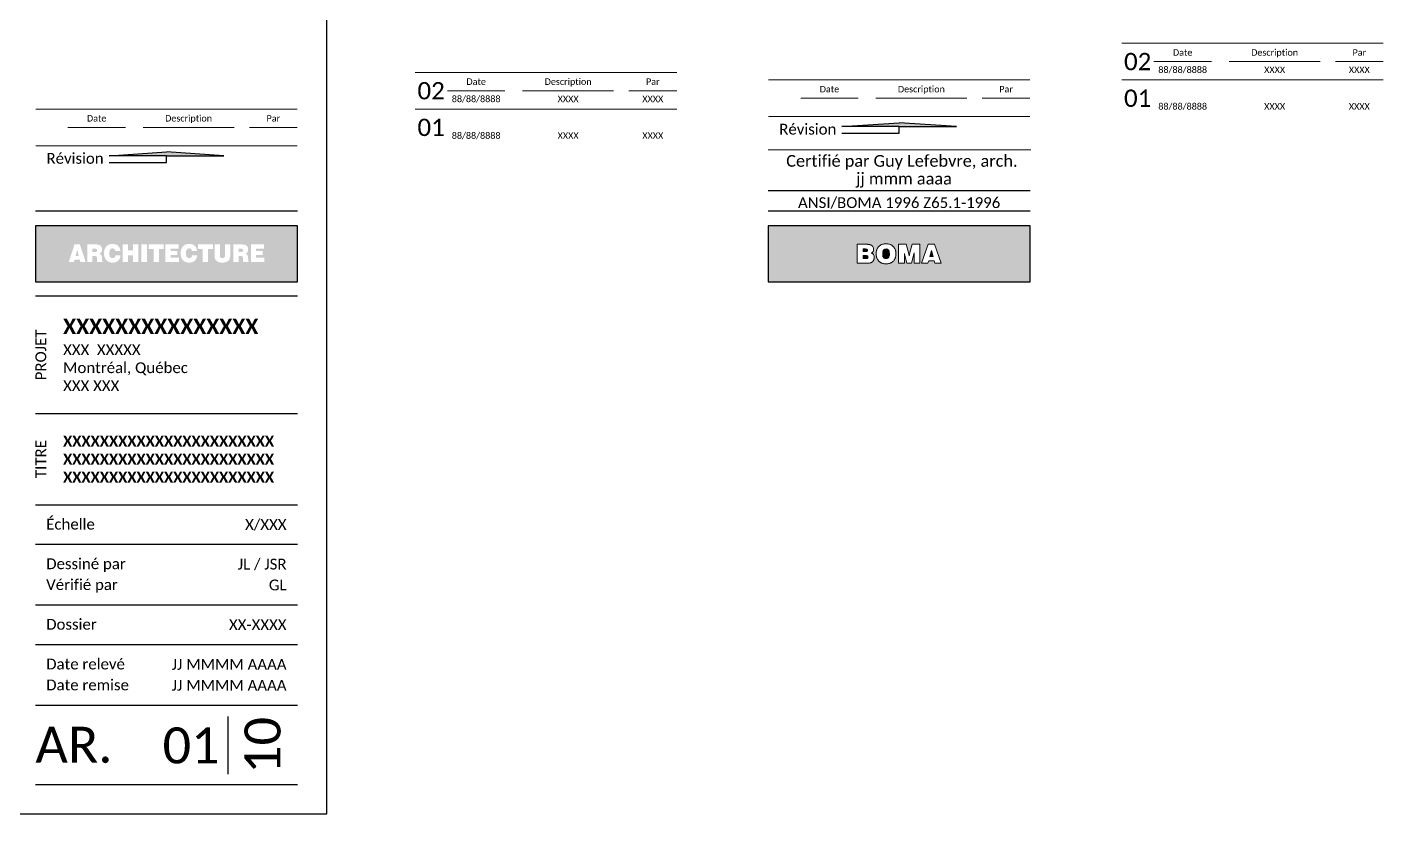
# Paper-space layout 'LEDGER-IMPERIAL' of a CAD drawing. Header units: inches. Extents: x -0.7 to 23.8, y 0.7 to 11.7.
# Drawn here: x 14.18 to 23.78, y 0.67 to 6.23 of the extents above; entities that cross this region are included whole.
import ezdxf
from ezdxf.enums import TextEntityAlignment as Align

# ---------------------------------------------------------------- set-up
doc = ezdxf.new("R2010")
doc.units = ezdxf.units.IN
doc.header["$LTSCALE"] = 25
doc.header["$MEASUREMENT"] = 0
doc.layers.add('CARTOUCHE', color=7, linetype='Continuous')
doc.styles.add('Cartouche', font='calibri.ttf')
doc.styles.get("Standard").update_dxf_attribs({"font": 'stylu.ttf'})

psp = doc.layouts.new('LEDGER-IMPERIAL')

# ---------------------------------------------------------------- hatches: boundary and pattern name
h = psp.add_hatch(color=256)
h.paths.add_polyline_path([(16.0904, 4.8278), (14.2366, 4.8278), (14.2366, 4.4306), (16.0904, 4.4306)])
h.paths.add_polyline_path([(14.5135, 4.6954), (14.5514, 4.6954), (14.5926, 4.5703), (14.5553, 4.5703), (14.551, 4.5868), (14.5137, 4.5868), (14.5092, 4.5703), (14.4723, 4.5703)], flags=16)
h.paths.add_polyline_path([(14.6033, 4.6954), (14.6592, 4.6954), (14.6679, 4.6951), (14.6756, 4.6944), (14.6824, 4.6931), (14.6884, 4.6914), (14.6934, 4.6891), (14.6968, 4.6869), (14.7012, 4.6826), (14.7045, 4.6773), (14.7068, 4.6708), (14.7079, 4.6633), (14.708, 4.6594), (14.7074, 4.6516), (14.7056, 4.6449), (14.7034, 4.6403), (14.6994, 4.6352), (14.694, 4.631), (14.6891, 4.6283), (14.6961, 4.6259), (14.7027, 4.6212), (14.706, 4.6143), (14.7076, 4.6073), (14.7081, 4.6006), (14.7088, 4.5827), (14.7107, 4.5757), (14.7122, 4.5749), (14.7122, 4.5703), (14.6744, 4.5703), (14.673, 4.5774), (14.6728, 4.5781), (14.6723, 4.5833), (14.6723, 4.5958), (14.6714, 4.6039), (14.6689, 4.6094), (14.6687, 4.6095), (14.6638, 4.6124), (14.6563, 4.6134), (14.6403, 4.6134), (14.6403, 4.5703), (14.6033, 4.5703)], flags=16)
h.paths.add_polyline_path([(14.725, 4.6554), (14.727, 4.662), (14.7296, 4.6681), (14.7329, 4.6738), (14.7374, 4.68), (14.7429, 4.6854), (14.748, 4.6894), (14.7535, 4.6925), (14.7595, 4.6951), (14.7659, 4.6969), (14.7727, 4.6981), (14.7807, 4.6986), (14.7895, 4.6983), (14.7966, 4.6973), (14.8033, 4.6958), (14.8093, 4.6935), (14.8149, 4.6906), (14.8211, 4.6862), (14.8264, 4.6808), (14.8301, 4.6755), (14.8332, 4.6695), (14.8355, 4.663), (14.8372, 4.6558), (14.8381, 4.648), (14.8021, 4.648), (14.8006, 4.6555), (14.7975, 4.6612), (14.7964, 4.6625), (14.7912, 4.6658), (14.7844, 4.6672), (14.7823, 4.6673), (14.7755, 4.6664), (14.7699, 4.6633), (14.7658, 4.6588), (14.7632, 4.6536), (14.7615, 4.6471), (14.7605, 4.6395), (14.7602, 4.6327), (14.7607, 4.6242), (14.7619, 4.6169), (14.7639, 4.6108), (14.7661, 4.6068), (14.7706, 4.602), (14.7762, 4.5991), (14.783, 4.5981), (14.7833, 4.5981), (14.7903, 4.5991), (14.7959, 4.6022), (14.7972, 4.6035), (14.8007, 4.6088), (14.8028, 4.6157), (14.8032, 4.6187), (14.8388, 4.6187), (14.8379, 4.6109), (14.8363, 4.6038), (14.8341, 4.5971), (14.831, 4.5911), (14.8273, 4.5857), (14.8226, 4.5806), (14.8176, 4.5765), (14.8123, 4.5732), (14.8064, 4.5706), (14.8001, 4.5687), (14.7932, 4.5675), (14.7841, 4.5667), (14.7753, 4.5671), (14.7683, 4.5681), (14.7617, 4.5697), (14.7556, 4.572), (14.7499, 4.575), (14.7447, 4.5786), (14.7391, 4.5836), (14.7344, 4.5894), (14.7309, 4.5948), (14.7281, 4.6008), (14.7258, 4.6073), (14.724, 4.6141), (14.723, 4.6215), (14.7224, 4.6293), (14.7224, 4.6327), (14.7226, 4.6407), (14.7235, 4.6483)], flags=16)
h.paths.add_polyline_path([(14.8545, 4.6954), (14.8921, 4.6954), (14.8921, 4.6529), (14.9271, 4.6529), (14.9271, 4.6954), (14.9646, 4.6954), (14.9646, 4.5703), (14.9271, 4.5703), (14.9271, 4.6187), (14.8921, 4.6187), (14.8921, 4.5703), (14.8545, 4.5703)], flags=16)
h.paths.add_polyline_path([(14.9874, 4.6954), (15.0256, 4.6954), (15.0256, 4.5703), (14.9874, 4.5703)], flags=16)
h.paths.add_polyline_path([(15.0394, 4.6954), (15.1443, 4.6954), (15.1443, 4.6624), (15.1107, 4.6624), (15.1107, 4.5703), (15.0731, 4.5703), (15.0731, 4.6624), (15.0394, 4.6624)], flags=16)
h.paths.add_polyline_path([(15.1564, 4.6954), (15.2499, 4.6954), (15.2499, 4.6654), (15.194, 4.6654), (15.194, 4.6487), (15.2412, 4.6487), (15.2412, 4.62), (15.194, 4.62), (15.194, 4.6007), (15.2522, 4.6007), (15.2522, 4.5703), (15.1564, 4.5703)], flags=16)
h.paths.add_polyline_path([(15.265, 4.6407), (15.2659, 4.6483), (15.2674, 4.6554), (15.2694, 4.662), (15.272, 4.6681), (15.2752, 4.6738), (15.2798, 4.68), (15.2853, 4.6854), (15.2904, 4.6894), (15.2959, 4.6925), (15.3018, 4.6951), (15.3083, 4.6969), (15.3151, 4.6981), (15.3231, 4.6986), (15.3318, 4.6983), (15.339, 4.6973), (15.3456, 4.6958), (15.3517, 4.6935), (15.3573, 4.6906), (15.3636, 4.6862), (15.3686, 4.6808), (15.3725, 4.6755), (15.3756, 4.6695), (15.3779, 4.663), (15.3795, 4.6558), (15.3805, 4.648), (15.3445, 4.648), (15.343, 4.6555), (15.3399, 4.6612), (15.3387, 4.6625), (15.3335, 4.6658), (15.3268, 4.6672), (15.3247, 4.6673), (15.3178, 4.6664), (15.3122, 4.6633), (15.3081, 4.6588), (15.3056, 4.6536), (15.3038, 4.6471), (15.3028, 4.6395), (15.3026, 4.6327), (15.303, 4.6242), (15.3043, 4.6169), (15.3063, 4.6108), (15.3085, 4.6068), (15.3129, 4.602), (15.3186, 4.5991), (15.3254, 4.5981), (15.3257, 4.5981), (15.3326, 4.5991), (15.3382, 4.6022), (15.3396, 4.6035), (15.3431, 4.6088), (15.3451, 4.6157), (15.3456, 4.6187), (15.3811, 4.6187), (15.3802, 4.6109), (15.3786, 4.6038), (15.3763, 4.5971), (15.3734, 4.5911), (15.3697, 4.5857), (15.365, 4.5806), (15.36, 4.5765), (15.3547, 4.5732), (15.3488, 4.5706), (15.3425, 4.5687), (15.3356, 4.5675), (15.3264, 4.5667), (15.3176, 4.5671), (15.3106, 4.5681), (15.304, 4.5697), (15.298, 4.572), (15.2923, 4.575), (15.2871, 4.5786), (15.2815, 4.5836), (15.2768, 4.5894), (15.2733, 4.5948), (15.2704, 4.6008), (15.2682, 4.6073), (15.2664, 4.6141), (15.2653, 4.6215), (15.2648, 4.6293), (15.2648, 4.6327)], flags=16)
h.paths.add_polyline_path([(15.3879, 4.6954), (15.4927, 4.6954), (15.4927, 4.6624), (15.4591, 4.6624), (15.4591, 4.5703), (15.4215, 4.5703), (15.4215, 4.6624), (15.3879, 4.6624)], flags=16)
h.paths.add_polyline_path([(15.5045, 4.6954), (15.5421, 4.6954), (15.5421, 4.6183), (15.5429, 4.6101), (15.5453, 4.6043), (15.5463, 4.6031), (15.5511, 4.5999), (15.5581, 4.5985), (15.5602, 4.5984), (15.5677, 4.5994), (15.573, 4.6021), (15.5738, 4.603), (15.5766, 4.608), (15.5778, 4.6156), (15.5779, 4.6183), (15.5779, 4.6954), (15.6154, 4.6954), (15.6154, 4.6151), (15.615, 4.6073), (15.6137, 4.6), (15.6116, 4.5935), (15.6085, 4.5877), (15.6047, 4.5825), (15.6013, 4.5792), (15.5966, 4.5757), (15.5914, 4.5727), (15.5856, 4.5703), (15.5791, 4.5686), (15.5721, 4.5675), (15.5645, 4.5669), (15.5602, 4.5668), (15.5522, 4.567), (15.5449, 4.5679), (15.5381, 4.5694), (15.5319, 4.5714), (15.5264, 4.574), (15.5199, 4.5781), (15.5143, 4.5839), (15.5106, 4.5892), (15.5078, 4.5953), (15.5059, 4.6019), (15.5048, 4.6093), (15.5045, 4.6151)], flags=16)
h.paths.add_polyline_path([(15.6374, 4.6954), (15.6934, 4.6954), (15.7019, 4.6951), (15.7096, 4.6944), (15.7164, 4.6931), (15.7224, 4.6914), (15.7275, 4.6891), (15.7309, 4.6869), (15.7353, 4.6826), (15.7387, 4.6773), (15.7408, 4.6708), (15.7419, 4.6633), (15.7421, 4.6594), (15.7415, 4.6516), (15.7397, 4.6449), (15.7374, 4.6403), (15.7334, 4.6352), (15.7281, 4.631), (15.7233, 4.6283), (15.7302, 4.6259), (15.7367, 4.6212), (15.7401, 4.6143), (15.7417, 4.6073), (15.7422, 4.6006), (15.7429, 4.5831), (15.7429, 4.5828), (15.7448, 4.5757), (15.7463, 4.5749), (15.7463, 4.5703), (15.7084, 4.5703), (15.707, 4.5775), (15.7063, 4.5833), (15.7063, 4.5958), (15.7055, 4.6039), (15.7029, 4.6094), (15.7028, 4.6095), (15.6979, 4.6124), (15.6904, 4.6134), (15.6745, 4.6134), (15.6745, 4.5703), (15.6374, 4.5703)], flags=16)
h.paths.add_polyline_path([(15.7614, 4.6954), (15.8549, 4.6954), (15.8549, 4.6654), (15.799, 4.6654), (15.799, 4.6487), (15.8462, 4.6487), (15.8462, 4.62), (15.799, 4.62), (15.799, 4.6007), (15.8572, 4.6007), (15.8572, 4.5703), (15.7614, 4.5703)], flags=16)
h.paths.add_polyline_path([(14.5324, 4.6564), (14.5205, 4.613), (14.5441, 4.613)], flags=0)
h.paths.add_polyline_path([(14.6732, 4.6533), (14.6717, 4.6603), (14.6698, 4.6625), (14.6649, 4.6644), (14.6569, 4.6651), (14.6564, 4.6651), (14.6403, 4.6651), (14.6403, 4.6416), (14.6574, 4.6416), (14.6653, 4.6423), (14.6698, 4.6442), (14.6729, 4.6497)], flags=0)
h.paths.add_polyline_path([(15.7057, 4.6603), (15.7039, 4.6625), (15.699, 4.6644), (15.691, 4.6651), (15.6906, 4.6651), (15.6745, 4.6651), (15.6745, 4.6416), (15.6915, 4.6416), (15.6994, 4.6423), (15.7039, 4.6442), (15.707, 4.6497), (15.7073, 4.6533)], flags=0)
at = {"layer": 'CARTOUCHE'}
h = psp.add_hatch(color=256, dxfattribs=at)
h.dxf.hatch_style = 1
h.paths.add_polyline_path([(20.3496, 5.5562), (19.9435, 5.5287), (20.3496, 5.5287), (20.7556, 5.5287)])
h = psp.add_hatch(color=256, dxfattribs=at)
h.dxf.hatch_style = 1
h.paths.add_polyline_path([(15.1639, 5.3498), (14.7579, 5.3223), (15.1639, 5.3223), (15.5699, 5.3223)])
h = psp.add_hatch(color=256, dxfattribs=at)
h.dxf.hatch_style = 1
h.paths.add_polyline_path([(21.2761, 4.8278), (19.4222, 4.8278), (19.4222, 4.4306), (21.2761, 4.4306)])
h.paths.add_polyline_path([(20.3452, 4.5618), (20.3452, 4.6966), (20.3998, 4.6966), (20.4183, 4.6298), (20.4191, 4.6264), (20.4197, 4.6235), (20.4204, 4.6199), (20.4207, 4.6158), (20.4211, 4.6202), (20.4215, 4.6222), (20.4226, 4.6268), (20.4233, 4.6293), (20.4424, 4.6966), (20.4968, 4.6966), (20.4968, 4.5618), (20.455, 4.5618), (20.4553, 4.6282), (20.4553, 4.6324), (20.4553, 4.6352), (20.4551, 4.6337), (20.4542, 4.6292), (20.454, 4.6282), (20.4537, 4.627), (20.4372, 4.5618), (20.4049, 4.5618), (20.3882, 4.6259), (20.3872, 4.6297), (20.387, 4.6306), (20.3871, 4.6274), (20.3871, 4.6269), (20.3871, 4.5618)], flags=16)
h.paths.add_polyline_path([(20.2927, 4.566), (20.2892, 4.5644), (20.2856, 4.5629), (20.2819, 4.5616), (20.2781, 4.5606), (20.274, 4.5597), (20.2699, 4.559), (20.2656, 4.5585), (20.2612, 4.5583), (20.2567, 4.5581), (20.2522, 4.5583), (20.2478, 4.5586), (20.2435, 4.559), (20.2393, 4.5597), (20.2353, 4.5606), (20.2315, 4.5616), (20.2277, 4.5629), (20.2241, 4.5644), (20.2207, 4.566), (20.2174, 4.5679), (20.2142, 4.5699), (20.2112, 4.5722), (20.2083, 4.5746), (20.2055, 4.5772), (20.203, 4.58), (20.2006, 4.5829), (20.1984, 4.586), (20.1964, 4.5891), (20.1946, 4.5925), (20.1929, 4.5959), (20.1915, 4.5995), (20.1902, 4.6033), (20.1892, 4.6072), (20.1883, 4.6112), (20.1876, 4.6153), (20.1871, 4.6196), (20.1868, 4.6241), (20.1867, 4.6289), (20.1868, 4.6337), (20.1871, 4.6381), (20.1876, 4.6424), (20.1882, 4.6466), (20.1891, 4.6506), (20.1901, 4.6545), (20.1914, 4.6583), (20.1928, 4.6619), (20.1944, 4.6653), (20.1962, 4.6687), (20.1982, 4.6719), (20.2004, 4.6749), (20.2028, 4.6779), (20.2054, 4.6807), (20.2083, 4.6835), (20.2112, 4.6859), (20.2143, 4.6882), (20.2174, 4.6902), (20.2207, 4.6921), (20.2242, 4.6937), (20.2278, 4.6952), (20.2315, 4.6964), (20.2354, 4.6975), (20.2394, 4.6984), (20.2435, 4.6991), (20.2478, 4.6996), (20.2522, 4.6999), (20.2567, 4.6999), (20.2613, 4.6999), (20.2657, 4.6996), (20.27, 4.6991), (20.2741, 4.6984), (20.2781, 4.6975), (20.282, 4.6964), (20.2857, 4.6952), (20.2893, 4.6937), (20.2928, 4.6921), (20.2961, 4.6902), (20.2992, 4.6882), (20.3023, 4.6859), (20.3052, 4.6834), (20.3079, 4.6809), (20.3105, 4.6781), (20.3128, 4.6752), (20.315, 4.6721), (20.317, 4.669), (20.3189, 4.6656), (20.3205, 4.6622), (20.3219, 4.6585), (20.3232, 4.6548), (20.3242, 4.6509), (20.3251, 4.6469), (20.3258, 4.6428), (20.3262, 4.6384), (20.3265, 4.634), (20.3267, 4.6293), (20.3266, 4.6245), (20.3263, 4.6201), (20.3258, 4.6158), (20.3252, 4.6116), (20.3243, 4.6076), (20.3233, 4.6037), (20.322, 4.5999), (20.3206, 4.5963), (20.319, 4.5929), (20.3172, 4.5895), (20.3152, 4.5863), (20.3131, 4.5832), (20.3107, 4.5803), (20.3081, 4.5775), (20.3079, 4.5772), (20.3051, 4.5746), (20.3022, 4.5722), (20.2992, 4.5699), (20.296, 4.5679)], flags=16)
h.paths.add_polyline_path([(20.2688, 4.5976), (20.2652, 4.596), (20.2613, 4.5952), (20.2567, 4.5949), (20.2559, 4.5949), (20.2515, 4.5953), (20.2476, 4.5963), (20.2442, 4.5979), (20.2412, 4.6001), (20.2388, 4.6029), (20.2376, 4.6047), (20.2362, 4.6077), (20.235, 4.6111), (20.2341, 4.6149), (20.2335, 4.6192), (20.2331, 4.6239), (20.2329, 4.6291), (20.233, 4.6328), (20.2333, 4.6376), (20.2339, 4.642), (20.2347, 4.646), (20.2358, 4.6496), (20.2371, 4.6526), (20.239, 4.6556), (20.2417, 4.6585), (20.2447, 4.6606), (20.2483, 4.6622), (20.2523, 4.663), (20.2567, 4.6633), (20.2575, 4.6633), (20.2619, 4.6629), (20.2658, 4.6619), (20.2692, 4.6603), (20.2722, 4.6581), (20.2746, 4.6553), (20.2757, 4.6535), (20.2772, 4.6505), (20.2783, 4.6471), (20.2792, 4.6433), (20.2798, 4.639), (20.2802, 4.6343), (20.2804, 4.6291), (20.2803, 4.6254), (20.28, 4.6205), (20.2794, 4.6161), (20.2786, 4.6121), (20.2775, 4.6086), (20.2762, 4.6056), (20.2745, 4.6027), (20.2717, 4.5997)], flags=0)
h.paths.add_polyline_path([(20.5085, 4.5618), (20.5551, 4.6966), (20.6004, 4.6966), (20.6471, 4.5618), (20.602, 4.5618), (20.5971, 4.5791), (20.5583, 4.5791), (20.5532, 4.5618)], flags=16)
h.paths.add_polyline_path([(20.1677, 4.5818), (20.1655, 4.5785), (20.163, 4.5755), (20.16, 4.5728), (20.1567, 4.5704), (20.153, 4.5683), (20.1519, 4.5677), (20.1485, 4.5661), (20.1447, 4.5647), (20.1406, 4.5636), (20.138, 4.5632), (20.1353, 4.5628), (20.1321, 4.5625), (20.1284, 4.5622), (20.1242, 4.562), (20.1195, 4.5619), (20.1143, 4.5618), (20.1111, 4.5618), (20.0512, 4.5618), (20.0512, 4.6966), (20.1068, 4.6966), (20.1122, 4.6966), (20.117, 4.6965), (20.1214, 4.6964), (20.1254, 4.6962), (20.1288, 4.696), (20.1318, 4.6957), (20.1323, 4.6957), (20.137, 4.695), (20.1411, 4.6941), (20.1445, 4.6931), (20.1453, 4.6928), (20.1494, 4.6911), (20.1532, 4.6891), (20.1564, 4.6868), (20.1593, 4.6843), (20.1618, 4.6814), (20.1626, 4.6802), (20.1645, 4.6769), (20.1661, 4.6733), (20.1672, 4.6695), (20.1679, 4.6655), (20.1682, 4.6611), (20.1682, 4.6601), (20.168, 4.6558), (20.1672, 4.6517), (20.1661, 4.6479), (20.1644, 4.6444), (20.1639, 4.6436), (20.1615, 4.6402), (20.1587, 4.6374), (20.1554, 4.6352), (20.1524, 4.6339), (20.1564, 4.6326), (20.1599, 4.6308), (20.1631, 4.6284), (20.1658, 4.6256), (20.1675, 4.6234), (20.1693, 4.6202), (20.1707, 4.6167), (20.1718, 4.6128), (20.1724, 4.6087), (20.1727, 4.6042), (20.1727, 4.6029), (20.1726, 4.5986), (20.172, 4.5944), (20.1712, 4.5904), (20.17, 4.5867), (20.1684, 4.5831)], flags=16)
h.paths.add_polyline_path([(20.1284, 4.6012), (20.1259, 4.5983), (20.1227, 4.597), (20.1186, 4.5963), (20.1134, 4.596), (20.0958, 4.596), (20.0958, 4.6167), (20.1131, 4.6167), (20.1145, 4.6166), (20.1194, 4.6163), (20.1232, 4.6155), (20.126, 4.6143), (20.1268, 4.6137), (20.1288, 4.6106), (20.1295, 4.6064), (20.1295, 4.6051)], flags=0)
h.paths.add_polyline_path([(20.5663, 4.6103), (20.5778, 4.6521), (20.589, 4.6103)], flags=0)
h.paths.add_polyline_path([(20.1224, 4.6464), (20.1202, 4.6453), (20.1164, 4.6445), (20.1112, 4.6443), (20.0958, 4.6443), (20.0958, 4.6633), (20.1056, 4.6633), (20.1063, 4.6633), (20.1121, 4.6631), (20.1166, 4.6627), (20.12, 4.6621), (20.1225, 4.6611), (20.1246, 4.6581), (20.1254, 4.6536), (20.1245, 4.6491)], flags=0)
h.paths.add_polyline_path([(20.1253, 4.6534), (20.1253, 4.6538), (20.1246, 4.6581), (20.1225, 4.6611), (20.1221, 4.6613), (20.1226, 4.661), (20.1246, 4.6581), (20.1254, 4.6536)], flags=0)
h = psp.add_hatch(color=256, dxfattribs=at)
h.dxf.hatch_style = 1
h.paths.add_polyline_path([(20.1226, 4.661), (20.1221, 4.6613), (20.12, 4.6621), (20.1166, 4.6627), (20.1121, 4.6631), (20.1063, 4.6633), (20.1056, 4.6633), (20.0958, 4.6633), (20.0958, 4.6443), (20.1112, 4.6443), (20.1164, 4.6445), (20.1202, 4.6453), (20.1224, 4.6464), (20.1245, 4.6491), (20.1253, 4.6534), (20.1253, 4.6538), (20.1246, 4.6581)])
h = psp.add_hatch(color=256, dxfattribs=at)
h.dxf.hatch_style = 1
h.paths.add_polyline_path([(20.1284, 4.6012), (20.1295, 4.6051), (20.1295, 4.6064), (20.1288, 4.6106), (20.1268, 4.6137), (20.126, 4.6143), (20.1232, 4.6155), (20.1194, 4.6163), (20.1145, 4.6166), (20.1131, 4.6167), (20.0958, 4.6167), (20.0958, 4.596), (20.1134, 4.596), (20.1186, 4.5963), (20.1227, 4.597), (20.1256, 4.5982), (20.1261, 4.5985)])
h = psp.add_hatch(color=256, dxfattribs=at)
h.dxf.hatch_style = 1
h.paths.add_polyline_path([(20.2798, 4.639), (20.2792, 4.6433), (20.2783, 4.6471), (20.2772, 4.6505), (20.2757, 4.6535), (20.2746, 4.6553), (20.2722, 4.6581), (20.2692, 4.6603), (20.2658, 4.6619), (20.2619, 4.6629), (20.2575, 4.6633), (20.2567, 4.6633), (20.2523, 4.663), (20.2483, 4.6622), (20.2447, 4.6606), (20.2417, 4.6585), (20.2392, 4.6558), (20.2388, 4.6553), (20.2371, 4.6526), (20.2358, 4.6496), (20.2347, 4.646), (20.2339, 4.642), (20.2333, 4.6376), (20.233, 4.6328), (20.2329, 4.6291), (20.2331, 4.6239), (20.2335, 4.6192), (20.2341, 4.6149), (20.235, 4.6111), (20.2362, 4.6077), (20.2376, 4.6047), (20.2388, 4.6029), (20.2412, 4.6001), (20.2442, 4.5979), (20.2476, 4.5963), (20.2515, 4.5953), (20.2559, 4.5949), (20.2567, 4.5949), (20.2613, 4.5952), (20.2652, 4.596), (20.2688, 4.5976), (20.2717, 4.5997), (20.2743, 4.6024), (20.2746, 4.6029), (20.2762, 4.6056), (20.2775, 4.6086), (20.2786, 4.6121), (20.2794, 4.6161), (20.28, 4.6205), (20.2803, 4.6254), (20.2804, 4.6291), (20.2802, 4.6343)])
h = psp.add_hatch(color=256, dxfattribs=at)
h.dxf.hatch_style = 1
h.paths.add_polyline_path([(20.5778, 4.6521), (20.5663, 4.6103), (20.589, 4.6103)])

# ---------------------------------------------------------------- linework, layer by layer
for p, q in [((19.9435, 5.4815), (20.3496, 5.4815)), ((20.3496, 5.4815), (20.3496, 5.5287)), ((15.1639, 5.2751), (15.1639, 5.3223)), ((14.7579, 5.2751), (15.1639, 5.2751)), ((21.2761, 5.0744), (19.4222, 5.0744)), ((16.0904, 4.9297), (14.2366, 4.9297)), ((21.2761, 4.9297), (19.4222, 4.9297)), ((16.0904, 4.3287), (14.2366, 4.3287)), ((14.2366, 3.4991), (16.0904, 3.4991)), ((14.2366, 2.8547), (16.0904, 2.8547)), ((14.2366, 2.5744), (16.0904, 2.5744)), ((14.2366, 2.1465), (16.0904, 2.1465)), ((14.2366, 1.8662), (16.0904, 1.8662)), ((14.2366, 1.4373), (16.0904, 1.4373)), ((15.6006, 0.9478), (15.6006, 1.3562)), ((14.2366, 0.8761), (16.0904, 0.8761))]:
    psp.add_line(p, q, dxfattribs=at)
for points, const_width in [([(21.923, 6.1185), (23.7761, 6.1185)], 0.0073), ([(22.1517, 5.9889), (22.5603, 5.9889)], 0.0073), ([(22.6835, 5.9889), (23.3299, 5.9889)], 0.0073), ([(23.4359, 5.9889), (23.7761, 5.9889)], 0.0073), ([(16.923, 5.9121), (18.7761, 5.9121)], 0.0073), ([(19.423, 5.8593), (21.2761, 5.8593)], 0.0073), ([(21.923, 5.8593), (23.7761, 5.8593)], 0.0073), ([(17.1517, 5.7825), (17.5603, 5.7825)], 0.0073), ([(17.6835, 5.7825), (18.3299, 5.7825)], 0.0073), ([(18.4359, 5.7825), (18.7761, 5.7825)], 0.0073), ([(19.6517, 5.7297), (20.0603, 5.7297)], 0.0073), ([(20.1835, 5.7297), (20.8299, 5.7297)], 0.0073), ([(20.9359, 5.7297), (21.2761, 5.7297)], 0.0073), ([(14.2374, 5.6529), (16.0904, 5.6529)], 0.0073), ([(16.923, 5.6529), (18.7761, 5.6529)], 0.0073), ([(19.423, 5.6001), (21.2761, 5.6001)], 0.0073), ([(14.466, 5.5233), (14.8747, 5.5233)], 0.0073), ([(14.9978, 5.5233), (15.6442, 5.5233)], 0.0073), ([(15.7502, 5.5233), (16.0904, 5.5233)], 0.0073), ([(14.2374, 5.3937), (16.0904, 5.3937)], 0.0073), ([(19.4222, 5.3638), (21.2818, 5.3638)], 0.00765)]:
    psp.add_lwpolyline(points, dxfattribs=dict(at, const_width=const_width))
for points in [[(20.3496, 5.5287), (19.9435, 5.5287), (20.3496, 5.5562)], [(20.3496, 5.5287), (20.7556, 5.5287), (20.3496, 5.5562)], [(15.1639, 5.3223), (14.7579, 5.3223), (15.1639, 5.3498)], [(15.1639, 5.3223), (15.5699, 5.3223), (15.1639, 5.3498)]]:
    psp.add_lwpolyline(points, dxfattribs=at)
for points in [[(16.0904, 4.8278), (14.2366, 4.8278), (14.2366, 4.4306), (16.0904, 4.4306), (16.0904, 4.8278)], [(21.2761, 4.8278), (19.4222, 4.8278), (19.4222, 4.4306), (21.2761, 4.4306), (21.2761, 4.8278)]]:
    psp.add_lwpolyline(points, close=True, dxfattribs=at)
at = {"layer": 'CARTOUCHE', "color": 7, "lineweight": 0}
for points in [[(20.1068, 4.6966), (20.0512, 4.6966), (20.0512, 4.5618), (20.1111, 4.5618), (20.1143, 4.5618), (20.1195, 4.5619), (20.1242, 4.562), (20.1284, 4.5622), (20.1321, 4.5625), (20.1353, 4.5628), (20.138, 4.5632), (20.1406, 4.5636), (20.1447, 4.5647), (20.1485, 4.5661), (20.1519, 4.5677), (20.153, 4.5683), (20.1567, 4.5704), (20.16, 4.5728), (20.163, 4.5755), (20.1655, 4.5785), (20.1677, 4.5818), (20.1684, 4.5831), (20.17, 4.5867), (20.1712, 4.5904), (20.172, 4.5944)], [(20.1056, 4.6633), (20.1063, 4.6633), (20.1121, 4.6631), (20.1166, 4.6627), (20.12, 4.6621), (20.1221, 4.6613), (20.1226, 4.661), (20.1246, 4.6581), (20.1253, 4.6538), (20.1253, 4.6534), (20.1245, 4.6491), (20.1224, 4.6464), (20.1202, 4.6453), (20.1164, 4.6445), (20.1112, 4.6443), (20.0958, 4.6443)], [(20.1056, 4.6633), (20.1063, 4.6633), (20.1121, 4.6631), (20.1166, 4.6627), (20.12, 4.6621), (20.1221, 4.6613), (20.1226, 4.661), (20.1246, 4.6581), (20.1253, 4.6538), (20.1253, 4.6534), (20.1245, 4.6491), (20.1224, 4.6464), (20.1202, 4.6453), (20.1164, 4.6445), (20.1112, 4.6443), (20.0958, 4.6443)], [(20.0958, 4.6443), (20.0958, 4.6633), (20.1056, 4.6633)], [(20.1131, 4.6167), (20.1145, 4.6166), (20.1194, 4.6163), (20.1232, 4.6155), (20.126, 4.6143), (20.1268, 4.6137), (20.1288, 4.6106), (20.1295, 4.6064), (20.1295, 4.6051), (20.1284, 4.6012), (20.1261, 4.5985), (20.1256, 4.5982), (20.1227, 4.597), (20.1186, 4.5963), (20.1134, 4.596), (20.0958, 4.596)], [(20.1131, 4.6167), (20.1145, 4.6166), (20.1194, 4.6163), (20.1232, 4.6155), (20.126, 4.6143), (20.1268, 4.6137), (20.1288, 4.6106), (20.1295, 4.6064), (20.1295, 4.6051), (20.1284, 4.6012), (20.1261, 4.5985), (20.1256, 4.5982), (20.1227, 4.597), (20.1186, 4.5963), (20.1134, 4.596), (20.0958, 4.596)], [(20.0958, 4.596), (20.0958, 4.6167), (20.1131, 4.6167)], [(20.1679, 4.6655), (20.1672, 4.6695), (20.1661, 4.6733), (20.1645, 4.6769), (20.1626, 4.6802), (20.1618, 4.6814), (20.1593, 4.6843), (20.1564, 4.6868), (20.1532, 4.6891), (20.1494, 4.6911), (20.1453, 4.6928), (20.1445, 4.6931), (20.1411, 4.6941), (20.137, 4.695), (20.1323, 4.6957), (20.1318, 4.6957), (20.1288, 4.696), (20.1254, 4.6962), (20.1214, 4.6964), (20.117, 4.6965), (20.1122, 4.6966), (20.1068, 4.6966)], [(20.1707, 4.6167), (20.1693, 4.6202), (20.1675, 4.6234), (20.1658, 4.6256), (20.1631, 4.6284), (20.1599, 4.6308), (20.1564, 4.6326), (20.1524, 4.6339), (20.1554, 4.6352), (20.1587, 4.6374), (20.1615, 4.6402), (20.1639, 4.6436)], [(20.1639, 4.6436), (20.1644, 4.6444), (20.1661, 4.6479), (20.1672, 4.6517), (20.168, 4.6558), (20.1682, 4.6601), (20.1682, 4.6611), (20.1679, 4.6655)], [(20.1639, 4.6436), (20.1644, 4.6444), (20.1661, 4.6479), (20.1672, 4.6517), (20.168, 4.6558), (20.1682, 4.6601), (20.1682, 4.6611), (20.1679, 4.6655)], [(20.172, 4.5944), (20.1726, 4.5986), (20.1727, 4.6029), (20.1727, 4.6042), (20.1724, 4.6087), (20.1718, 4.6128), (20.1707, 4.6167)], [(20.172, 4.5944), (20.1726, 4.5986), (20.1727, 4.6029), (20.1727, 4.6042), (20.1724, 4.6087), (20.1718, 4.6128), (20.1707, 4.6167)], [(20.1944, 4.6653), (20.1928, 4.6619), (20.1914, 4.6583), (20.1901, 4.6545), (20.1891, 4.6506), (20.1882, 4.6466), (20.1876, 4.6424), (20.1871, 4.6381), (20.1868, 4.6337), (20.1867, 4.6291), (20.1867, 4.6286), (20.1868, 4.6241), (20.1871, 4.6196), (20.1876, 4.6153), (20.1883, 4.6112), (20.1892, 4.6072), (20.1902, 4.6033), (20.1915, 4.5995), (20.1929, 4.5959), (20.1946, 4.5925), (20.1964, 4.5891), (20.1984, 4.586), (20.2006, 4.5829), (20.203, 4.58), (20.2055, 4.5772), (20.2055, 4.5772), (20.2083, 4.5746), (20.2112, 4.5722), (20.2142, 4.5699), (20.2174, 4.5679), (20.2207, 4.566), (20.2241, 4.5644), (20.2277, 4.5629), (20.2315, 4.5616), (20.2353, 4.5606), (20.2393, 4.5597), (20.2435, 4.559), (20.2478, 4.5586), (20.2522, 4.5583), (20.2567, 4.5581), (20.2612, 4.5583), (20.2656, 4.5585), (20.2699, 4.559), (20.274, 4.5597), (20.2781, 4.5606), (20.2819, 4.5616), (20.2856, 4.5629), (20.2892, 4.5644), (20.2927, 4.566), (20.296, 4.5679), (20.2992, 4.5699), (20.3022, 4.5722), (20.3051, 4.5746), (20.3079, 4.5772), (20.3081, 4.5775), (20.3107, 4.5803), (20.3131, 4.5832), (20.3152, 4.5863), (20.3172, 4.5895), (20.319, 4.5929)], [(20.2567, 4.6999), (20.2522, 4.6999), (20.2478, 4.6996), (20.2435, 4.6991), (20.2394, 4.6984), (20.2354, 4.6975), (20.2315, 4.6964), (20.2278, 4.6952), (20.2242, 4.6937), (20.2207, 4.6921), (20.2174, 4.6902), (20.2143, 4.6882), (20.2112, 4.6859), (20.2083, 4.6835), (20.2055, 4.6809), (20.2053, 4.6807), (20.2028, 4.6779), (20.2004, 4.6749), (20.1982, 4.6719), (20.1962, 4.6687), (20.1944, 4.6653)], [(20.2567, 4.5949), (20.2559, 4.5949), (20.2515, 4.5953), (20.2476, 4.5963), (20.2442, 4.5979), (20.2412, 4.6001), (20.2388, 4.6029), (20.2376, 4.6047), (20.2362, 4.6077), (20.235, 4.6111), (20.2341, 4.6149), (20.2335, 4.6192), (20.2331, 4.6239), (20.2329, 4.6291), (20.233, 4.6328), (20.2333, 4.6376), (20.2339, 4.642), (20.2347, 4.646), (20.2358, 4.6496), (20.2371, 4.6526), (20.2388, 4.6553), (20.2392, 4.6558), (20.2417, 4.6585), (20.2447, 4.6606), (20.2483, 4.6622), (20.2523, 4.663), (20.2567, 4.6633)], [(20.319, 4.5929), (20.3206, 4.5963), (20.322, 4.5999), (20.3233, 4.6037), (20.3243, 4.6076), (20.3252, 4.6116), (20.3258, 4.6158), (20.3263, 4.6201), (20.3266, 4.6245), (20.3267, 4.6291), (20.3267, 4.6295), (20.3265, 4.634), (20.3262, 4.6384), (20.3258, 4.6428), (20.3251, 4.6469), (20.3242, 4.6509), (20.3232, 4.6548), (20.3219, 4.6585), (20.3205, 4.6622), (20.3189, 4.6656), (20.317, 4.669), (20.315, 4.6721), (20.3128, 4.6752), (20.3105, 4.6781), (20.3079, 4.6809), (20.3052, 4.6834), (20.3023, 4.6859), (20.2992, 4.6882), (20.2961, 4.6902), (20.2928, 4.6921), (20.2893, 4.6937), (20.2857, 4.6952), (20.282, 4.6964), (20.2781, 4.6975), (20.2741, 4.6984), (20.27, 4.6991), (20.2657, 4.6996), (20.2613, 4.6999), (20.2567, 4.6999)], [(20.2567, 4.6633), (20.2575, 4.6633), (20.2619, 4.6629), (20.2658, 4.6619), (20.2692, 4.6603), (20.2722, 4.6581), (20.2746, 4.6553), (20.2757, 4.6535), (20.2772, 4.6505), (20.2783, 4.6471), (20.2792, 4.6433), (20.2798, 4.639), (20.2802, 4.6343), (20.2804, 4.6291), (20.2803, 4.6254), (20.28, 4.6205), (20.2794, 4.6161), (20.2786, 4.6121), (20.2775, 4.6086), (20.2762, 4.6056), (20.2746, 4.6029), (20.2743, 4.6024), (20.2717, 4.5997), (20.2688, 4.5976), (20.2652, 4.596), (20.2613, 4.5952), (20.2567, 4.5949)], [(20.3998, 4.6966), (20.3452, 4.6966), (20.3452, 4.5618), (20.3871, 4.5618), (20.3871, 4.6269), (20.3871, 4.6274), (20.387, 4.6306)], [(20.387, 4.6306), (20.3872, 4.6297), (20.3882, 4.6259), (20.4049, 4.5618)], [(20.4207, 4.6158), (20.4204, 4.6199), (20.4197, 4.6235), (20.4191, 4.6264), (20.4183, 4.6298), (20.3998, 4.6966)], [(20.4049, 4.5618), (20.4372, 4.5618), (20.4537, 4.627), (20.454, 4.6282), (20.4542, 4.6292), (20.4551, 4.6337), (20.4553, 4.6352)], [(20.4968, 4.6966), (20.4424, 4.6966), (20.4233, 4.6293), (20.4226, 4.6268), (20.4215, 4.6222), (20.4211, 4.6202), (20.4207, 4.6162)], [(20.4553, 4.6352), (20.4553, 4.6324), (20.4553, 4.6282), (20.455, 4.5618), (20.4968, 4.5618), (20.4968, 4.6966)], [(20.4553, 4.6352), (20.4553, 4.6324), (20.4553, 4.6282), (20.455, 4.5618), (20.4968, 4.5618), (20.4968, 4.6966)], [(20.6004, 4.6966), (20.5551, 4.6966), (20.5085, 4.5618), (20.5532, 4.5618), (20.5583, 4.5791), (20.5971, 4.5791)], [(20.5663, 4.6103), (20.5778, 4.6521)], [(20.5778, 4.6521), (20.589, 4.6103), (20.5663, 4.6103)], [(20.5778, 4.6521), (20.589, 4.6103), (20.5663, 4.6103)], [(20.5971, 4.5791), (20.602, 4.5618), (20.6471, 4.5618), (20.6004, 4.6966)], [(20.5971, 4.5791), (20.602, 4.5618), (20.6471, 4.5618), (20.6004, 4.6966)]]:
    psp.add_lwpolyline(points, dxfattribs=at)
at = {"layer": 'Defpoints'}
psp.add_lwpolyline([(-0.7014, 0.6679), (16.2986, 0.6679), (16.2986, 11.6679), (-0.7014, 11.6679)], close=True, dxfattribs=at)

# ---------------------------------------------------------------- texts
at = {"layer": 'CARTOUCHE', "style": 'Cartouche'}
for s, height, p in [('02', 0.12228, (22.0373, 5.9889)), ('88/88/8888', 0.04585, (22.356, 5.9309)), ('XXXX', 0.04585, (23.0067, 5.9309)), ('XXXX', 0.04585, (23.606, 5.9309)), ('02', 0.12228, (17.0373, 5.7825)), ('01', 0.12228, (22.0373, 5.7297)), ('88/88/8888', 0.04585, (17.356, 5.7245)), ('XXXX', 0.04585, (18.0067, 5.7245)), ('XXXX', 0.04585, (18.606, 5.7245)), ('88/88/8888', 0.04585, (22.356, 5.6717)), ('XXXX', 0.04585, (23.0067, 5.6717)), ('XXXX', 0.04585, (23.606, 5.6717)), ('01', 0.12228, (17.0373, 5.5233)), ('88/88/8888', 0.04585, (17.356, 5.4653)), ('XXXX', 0.04585, (18.0067, 5.4653)), ('XXXX', 0.04585, (18.606, 5.4653))]:
    psp.add_text(s, height=height, dxfattribs=at).set_placement(p, align=Align.MIDDLE_CENTER)
for s, height, p in [('Date', 0.04585, (22.356, 6.0761)), ('Description', 0.045855, (23.0067, 6.0761)), ('Par', 0.04585, (23.606, 6.0761)), ('Date', 0.04585, (17.356, 5.8697)), ('Description', 0.045855, (18.0067, 5.8697)), ('Par', 0.04585, (18.606, 5.8697)), ('Date', 0.04585, (19.856, 5.8169)), ('Description', 0.045855, (20.5067, 5.8169)), ('Par', 0.04585, (21.106, 5.8169)), ('Date', 0.04585, (14.6704, 5.6105)), ('Description', 0.045855, (15.321, 5.6105)), ('Par', 0.04585, (15.9203, 5.6105))]:
    psp.add_text(s, height=height, dxfattribs=at).set_placement(p, align=Align.TOP_CENTER)
for s, height, p in [('Révision', 0.07642, (19.703, 5.5129)), ('Révision', 0.07642, (14.5174, 5.3064)), ('Certifié par Guy Lefebvre, arch.', 0.082952, (20.3689, 5.2792)), (' jj mmm aaaa', 0.082952, (20.3689, 5.1528))]:
    psp.add_text(s, height=height, dxfattribs=at).set_placement(p, align=Align.MIDDLE)
psp.add_text('ANSI/BOMA 1996 Z65.1-1996', height=0.076424, dxfattribs=at).set_placement((20.3492, 4.9297), align=Align.BOTTOM_CENTER)
for s, height, p in [('PROJET', 0.07642, (14.2366, 3.9139)), ('TITRE', 0.07642, (14.2366, 3.1769)), ('10', 0.25475, (15.7164, 1.152))]:
    psp.add_text(s, height=height, rotation=90, dxfattribs=at).set_placement(p, align=Align.TOP_CENTER)
for s, height, p in [('Échelle', 0.07642, (14.313, 2.7169)), ('Dessiné par', 0.076424, (14.313, 2.4367)), ('Vérifié par', 0.076424, (14.313, 2.289)), ('Dossier', 0.07642, (14.313, 2.0087)), ('Date relevé', 0.076424, (14.313, 1.7276)), ('Date remise', 0.076424, (14.313, 1.5798)), ('AR.', 0.25475, (14.2366, 1.1567))]:
    psp.add_text(s, height=height, dxfattribs=at).set_placement(p, align=Align.MIDDLE_LEFT)
for s, height, p in [('X/XXX', 0.07642, (16.014, 2.7146)), ('JL / JSR', 0.07642, (16.014, 2.4343)), ('GL', 0.07642, (16.014, 2.2866)), ('XX-XXXX', 0.07642, (16.014, 2.0064)), ('JJ MMMM AAAA', 0.076424, (16.014, 1.7252)), ('JJ MMMM AAAA', 0.076424, (16.014, 1.5774)), ('01', 0.25475, (15.5397, 1.152))]:
    psp.add_text(s, height=height, dxfattribs=at).set_placement(p, align=Align.MIDDLE_RIGHT)
at = {"layer": 'CARTOUCHE', "linetype": 'Continuous', "ltscale": 10, "insert": (14.4327, 3.9139), "char_height": 0.108437, "width": 1.411383, "attachment_point": 4}
psp.add_mtext('{\\fCalibri|b1|i0|c0|p34;XXXXXXXXXXXXXXX\\P\\fCalibri|b0|i0|c0|p34;\\H0.70478x;XXX  XXXXX\\PMontréal, Québec\\PXXX XXX}', dxfattribs=at)
at = {"layer": 'CARTOUCHE', "linetype": 'Continuous', "ltscale": 10, "insert": (14.4327, 3.1769), "char_height": 0.076424, "width": 1.524503, "attachment_point": 4, "style": 'Cartouche'}
psp.add_mtext('{\\fCalibri|b1|i0|c0|p34;XXXXXXXXXXXXXXXXXXXXXXX\\PXXXXXXXXXXXXXXXXXXXXXXX\\PXXXXXXXXXXXXXXXXXXXXXXX}', dxfattribs=at)

doc.saveas('drawing.dxf')
